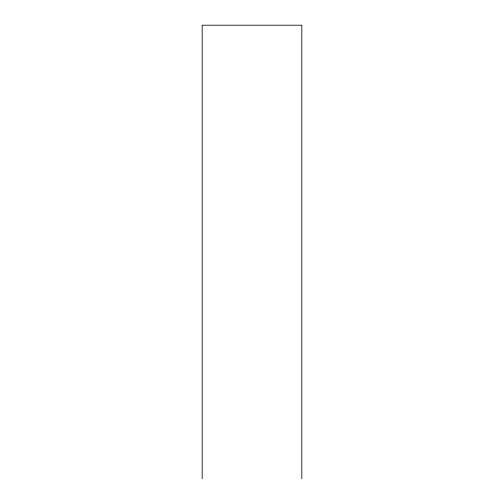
<?xml version="1.0" encoding="UTF-8"?>
<svg xmlns="http://www.w3.org/2000/svg" width="504" height="504" viewBox="0 0 504 504"><rect width="100%" height="100%" fill="white"/><g stroke="black" fill="none" stroke-linecap="round" stroke-linejoin="round"><path stroke-width="0.76" d="M301.814 478.8L301.814 25.2L202.186 25.2L202.186 478.8"/></g></svg>
